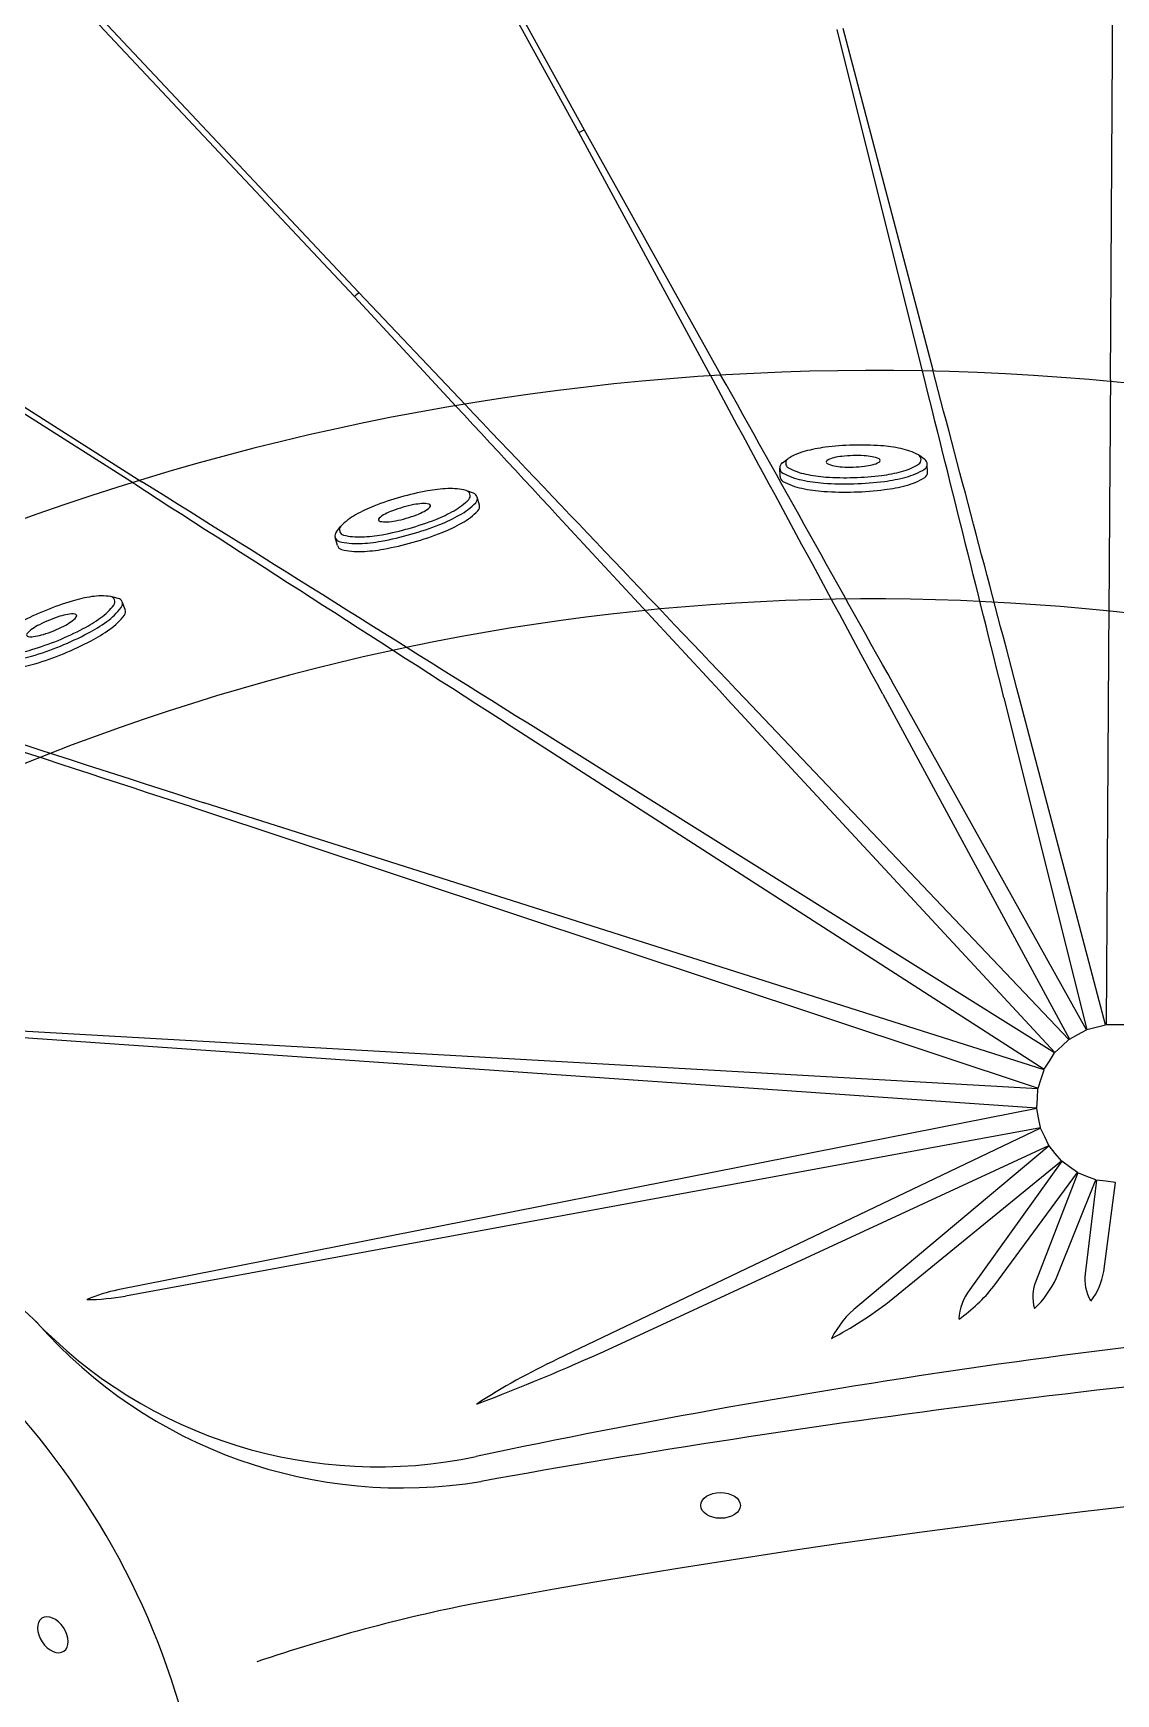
# Model space of a CAD drawing. Extents: x 398 to 508, y 628 to 778.
# Drawn here: x 434.63 to 448.29, y 673.03 to 693.98 of the extents above; entities that cross this region are included whole.
import ezdxf

# ---------------------------------------------------------------- set-up
doc = ezdxf.new("R2010")
doc.units = 0
doc.header["$MEASUREMENT"] = 0
doc.layers.add('1', color=4, linetype='Continuous')

# ---------------------------------------------------------------- blocks, each defined once
blk = doc.blocks.new('MINI')
at = {"layer": '1', "color": 3}
for p, q in [((0.223, 0.931), (0.327, 0.931)), ((0.391, 0.895), (0.44, 0.828)), ((0.391, 0.895), (0.391, 0.895)), ((0.386, -0.902), (0.441, -0.828)), ((0.223, -0.932), (0.327, -0.932)), ((0.327, -0.932), (0.327, -0.932))]:
    blk.add_line(p, q, dxfattribs=at)
for points in [[(0.223, 0.931, 0.267867), (0.159, 0.895, 0.072378), (0.065, 0.659, 0.034036), (0.019, 0.384, 0.024706), (0, 0, 0.024706), (0.019, -0.384, 0.034036), (0.065, -0.659, 0.072378), (0.159, -0.895, 0.267867), (0.223, -0.932, 0.267867)], [(0.391, 0.895, 0.267867), (0.327, 0.931, 0.267867), (0.264, 0.895, 0.072378), (0.17, 0.659, 0.034036), (0.123, 0.384, 0.024706), (0.104, 0, 0.024706), (0.123, -0.384, 0.034036), (0.17, -0.659, 0.072378), (0.264, -0.895, 0.267867), (0.327, -0.932, 0.267867)], [(0.327, -0.932, 0.238458), (0.386, -0.902, 0.072378)]]:
    blk.add_lwpolyline(points, format="xyb", dxfattribs=at)
for points in [[(0.386, -0.855, 0.267867), (0.445, -0.822, 0.072378), (0.531, -0.605, 0.034036), (0.574, -0.352, 0.024706), (0.591, 0, 0.024706), (0.574, 0.352, 0.034036), (0.531, 0.605, 0.072378), (0.445, 0.822, 0.267867), (0.386, 0.855, 0.267867), (0.328, 0.822, 0.072378), (0.242, 0.605, 0.034036), (0.199, 0.352, 0.024706), (0.182, 0, 0.024706), (0.199, -0.352, 0.034036), (0.242, -0.605, 0.072378), (0.328, -0.822, 0.267867)], [(0.388, 0.343, 0.280852), (0.368, 0.331, 0.066452), (0.337, 0.244, 0.030521), (0.321, 0.143, 0.022038), (0.315, 0.003, 0.022038), (0.321, -0.137, 0.030521), (0.337, -0.238, 0.066452), (0.368, -0.325, 0.280852), (0.388, -0.337, 0.280852), (0.408, -0.325, 0.066452), (0.439, -0.238, 0.030521), (0.454, -0.137, 0.022038), (0.46, 0.003, 0.022038), (0.454, 0.143, 0.030521), (0.439, 0.244, 0.066452), (0.408, 0.331, 0.280852)]]:
    blk.add_lwpolyline(points, format="xyb", close=True, dxfattribs=at)
blk = doc.blocks.new('2013GLEAM')
at = {"layer": '1', "color": 3, "linetype": 'Continuous'}
for p, q in [((43.439, 49.27), (39.002, 57.341)), ((39.093, 57.329), (43.504, 49.306)), ((32.852, 55.564), (40.659, 47.25)), ((40.605, 47.2), (32.795, 55.517)), ((50.149, 46.148), (50.179, 51.02)), ((47.773, 46.277), (46.698, 50.57)), ((46.77, 50.589), (47.906, 46.274)), ((37.831, 44.835), (29.455, 50.151)), ((29.467, 50.231), (37.923, 44.864)), ((43.439, 49.27), (43.471, 49.288)), ((45.098, 46.206), (43.439, 49.27)), ((43.471, 49.288), (43.504, 49.306)), ((43.504, 49.306), (45.228, 46.215)), ((40.605, 47.2), (40.632, 47.225)), ((41.886, 45.819), (40.605, 47.2)), ((40.632, 47.225), (40.659, 47.25)), ((40.659, 47.25), (42.001, 45.839)), ((49.625, 37.826), (45.534, 42.127)), ((47.275, 42.182), (49.631, 37.83)), ((49.845, 37.948), (47.482, 42.181)), ((48.804, 42.138), (49.851, 37.95)), ((50.087, 38.011), (49.002, 42.126)), ((45.319, 42.113), (49.448, 37.659)), ((50.12, 42.032), (50.094, 38.012)), ((42.583, 41.78), (49.313, 37.448)), ((49.443, 37.654), (42.793, 41.815)), ((38.547, 40.759), (49.235, 37.21)), ((49.31, 37.442), (38.707, 40.812)), ((49.233, 37.203), (36.246, 37.937)), ((49.738, 37.889), (49.845, 37.948)), ((49.851, 37.95), (49.969, 37.98)), ((49.969, 37.98), (50.087, 38.011)), ((50.094, 38.012), (50.216, 38.012)), ((50.216, 38.012), (50.338, 38.012)), ((36.241, 37.86), (49.218, 36.96)), ((49.448, 37.659), (49.537, 37.743)), ((49.537, 37.743), (49.625, 37.826)), ((49.631, 37.83), (49.738, 37.889)), ((49.313, 37.448), (49.378, 37.551)), ((49.378, 37.551), (49.443, 37.654)), ((49.235, 37.21), (49.272, 37.326)), ((49.272, 37.326), (49.31, 37.442)), ((49.226, 37.082), (49.233, 37.203)), ((49.218, 36.953), (37.62, 34.664)), ((49.218, 36.96), (49.226, 37.082)), ((49.241, 36.834), (49.218, 36.953)), ((37.715, 34.588), (49.264, 36.714)), ((49.266, 36.707), (43.164, 33.788)), ((49.264, 36.714), (49.241, 36.834)), ((49.318, 36.597), (49.266, 36.707)), ((43.807, 33.913), (49.37, 36.487)), ((49.374, 36.481), (46.959, 34.458)), ((49.37, 36.487), (49.318, 36.597)), ((49.451, 36.387), (49.374, 36.481)), ((47.356, 34.519), (49.529, 36.293)), ((49.534, 36.288), (48.373, 34.668)), ((49.529, 36.293), (49.451, 36.387)), ((49.633, 36.217), (49.534, 36.288)), ((48.675, 34.711), (49.731, 36.145)), ((49.737, 36.142), (49.21, 34.784)), ((49.466, 34.818), (49.964, 36.052)), ((49.731, 36.145), (49.633, 36.217)), ((49.851, 36.097), (49.737, 36.142)), ((49.971, 36.05), (49.829, 34.865)), ((49.964, 36.052), (49.851, 36.097)), ((50.091, 36.035), (49.971, 36.05)), ((50.063, 34.895), (50.212, 36.02)), ((50.212, 36.02), (50.091, 36.035))]:
    blk.add_line(p, q, dxfattribs=at)
for centre, radius, start, end in [((47.183, 14.58), 31.688, 44.6929, 128.0917), ((-1492011.292, -806877.352), 1696277.66, 28.404946388, 28.405100931), ((-2215816.743, -1238112.089), 2538322.331, 29.195066415, 29.195170723), ((-1480028.111, -368979.449), 1525386.707, 13.999889404, 14.000049602), ((-1388086.993, -366719.68), 1435770.094, 14.800017592, 14.800188791), ((187954.961, -1276.705), 187909.469, 179.59664359, 179.59789857), ((-3113472.452, -2884314.012), 4244231.752, 42.811956044, 42.812024237), ((659490.636, 627768.644), 910444.08, 223.588076068, 223.588398501), ((-1237708.277, -1976480.038), 2332094.84, 57.944096334, 57.944237484), ((459068.901, 713973.475), 848765.943, 237.260404557, 237.260785973), ((47.171, 14.702), 28.682, 45.4276, 127.7102), ((-1335527.199, -4082169.905), 4295134.429, 71.88359727, 71.883679989), ((345095.751, 1069861.232), 1124090.786, 252.123230959, 252.123550249), ((28.951, 26.608), 9.857, 351.2941, 115.9884), ((48.342, 35.322), 1.232, 313.5029, 335.8537), ((50.364, 34.798), 0.539, 172.8311, 209.727), ((49.243, 35.03), 0.831, 322.2803, 350.641), ((37.201, 37.444), 2.903, 270.5063, 280.1952), ((37.963, 32.863), 1.833, 100.7774, 113.5068), ((47.06, 35.976), 2.052, 305.0047, 321.9269), ((48.88, 34.272), 0.644, 141.9991, 177.8887), ((49.69, 34.579), 0.522, 156.8531, 196.7621), ((44.463, 38.222), 4.699, 297.4274, 307.9974), ((47.711, 33.505), 1.214, 128.2619, 153.2507), ((41.205, 38.294), 6.129, 221.3827, 279.3654), ((31.872, 60.293), 28.955, 290.7893, 294.3433), ((46.776, 26.098), 8.496, 115.1538, 122.9932), ((64.348, -90.596), 124.823, 94.2992, 100.219), ((64.411, -91.02), 123.75, 85.02839, 100.38447), ((46.428, 9.132), 22, 101.3328, 108.7053)]:
    blk.add_arc(centre, radius, start, end, dxfattribs=at)
at = {"layer": '1', "color": 2, "linetype": 'Continuous'}
for centre, radius, start, end in [((28.67, 25.852), 11.55, 46.5874, 83.8678), ((62.438, -63.243), 97.931, 94.36159, 101.96091), ((40.9, 38.429), 5.998, 223.5475, 281.9609)]:
    blk.add_arc(centre, radius, start, end, dxfattribs=at)
at = {"layer": '1', "color": 2}
blk.add_ellipse((45.227, 31.944), major_axis=(-0.25, 0), ratio=0.649149, dxfattribs=at)
at = {"layer": '1', "color": 2, "extrusion": (0, 0, -1)}
blk.add_ellipse((36.798, 30.312), major_axis=(0.139, -0.208), ratio=0.649149, dxfattribs=at)
at = {"layer": '1'}
for p, rotation in [((46.914, 44.734), 91.59249961784641), ((41.347, 44.1), 105.8794742537386), ((36.932, 42.693), 112.1913737448715)]:
    blk.add_blockref('MINI', p, dxfattribs=dict(at, rotation=rotation))

msp = doc.modelspace()

# ---------------------------------------------------------------- block references
at = {"layer": '1'}
msp.add_blockref('2013GLEAM', (398.077, 643.46), dxfattribs=at)

doc.saveas('drawing.dxf')
